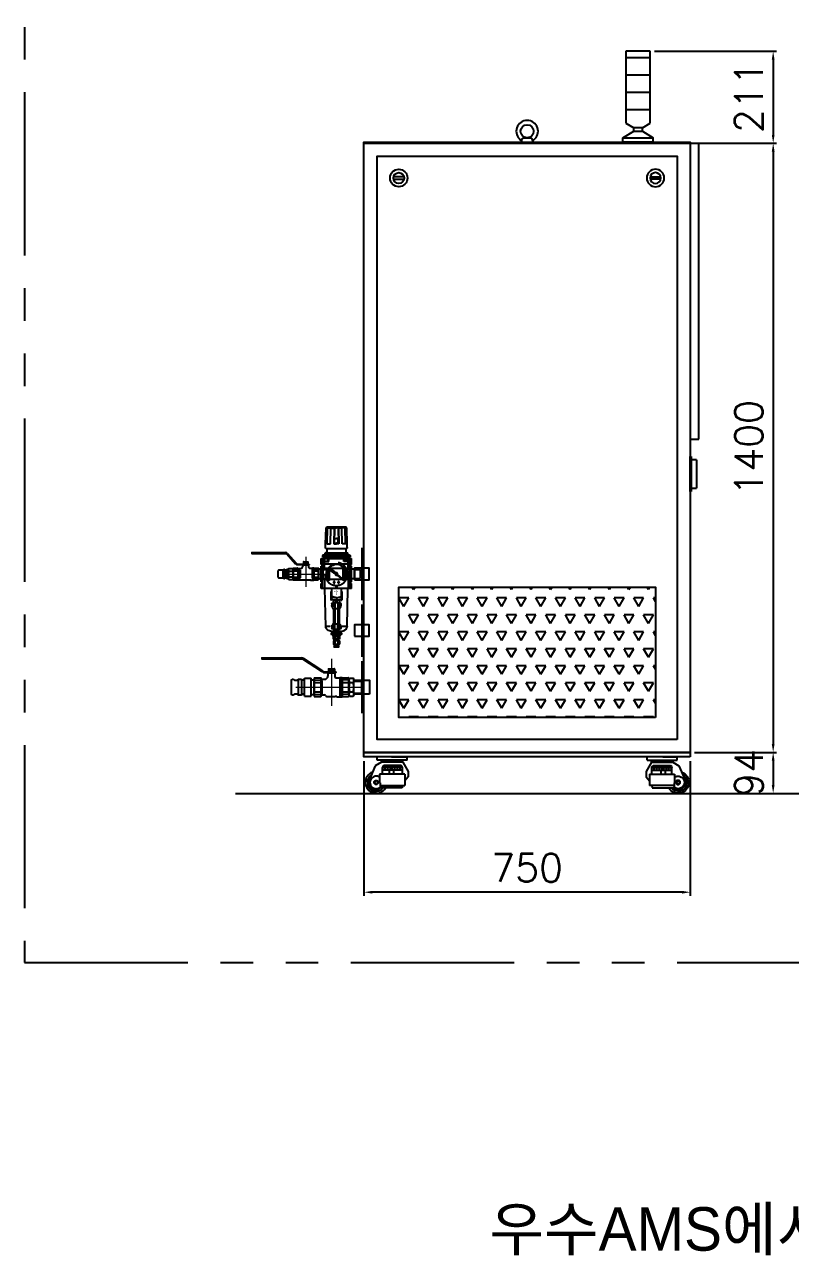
# Model space of a CAD drawing. Header units: millimetres. Extents: x 92843 to 114843, y 2721 to 9158.
# Drawn here: x 107843 to 109603, y 3486 to 6314 of the extents above; entities that cross this region are included whole.
import ezdxf
from ezdxf.enums import TextEntityAlignment as Align

# ---------------------------------------------------------------- set-up
doc = ezdxf.new("R2010")
doc.units = ezdxf.units.MM
doc.header["$LTSCALE"] = 10
doc.linetypes.add('ACAD_ISO03W100', pattern=[30, 12, -18])
doc.linetypes.add('PHANTOM', pattern=[2.5, 1.25, -0.25, 0.25, -0.25, 0.25, -0.25])
doc.layers.add('CENTER', color=1, linetype='Continuous', lineweight=13)
doc.layers.add('DIM', color=1, linetype='Continuous', lineweight=13)
doc.layers.add('HIDDEN', color=2, linetype='ACAD_ISO03W100')
doc.styles.get("Standard").update_dxf_attribs({"font": 'txt.shx'})
doc.styles.add('style1', font='')
doc.styles.get('style1').set_extended_font_data('Gulim')
doc.dimstyles.new('STANDARD$0', dxfattribs={"dimscale": 10, "dimtxt": 2.5, "dimasz": 2.5, "dimexe": 1, "dimexo": 1, "dimgap": 1, "dimtad": 1, "dimtoh": 1, "dimdec": 0, "dimzin": 0, "dimdsep": 46, "dimtxsty": 'Standard', "dimcen": 2.5, "dimclrd": 4, "dimclre": 4, "dimclrt": 4, "dimadec": 0, "dimazin": 0, "dimtfac": 1, "dimtdec": 4, "dimtofl": 0, "dimtmove": 2, "dimatfit": 3, "dimfxl": 1, "dimtolj": 1, "dimtzin": 0, "dimarcsym": 0})

# ---------------------------------------------------------------- blocks, each defined once
blk = doc.blocks.new('*D123')
at = {"layer": 'Defpoints', "color": 0, "linetype": 'Continuous', "ltscale": 2, "transparency": 16777216}
for p in [(108622.7, 4631.4), (109372.7, 4631.4), (108622.7, 4320.2)]:
    blk.add_point(p, dxfattribs=at)
at = {"layer": 'DIM', "color": 0, "linetype": 'Continuous', "lineweight": -2, "ltscale": 2, "transparency": 16777216}
for p, q in [((108622.7, 4621.4), (108622.7, 4312.2)), ((109372.7, 4621.4), (109372.7, 4312.2)), ((109353.5, 4320.2), (108641.9, 4320.2))]:
    blk.add_line(p, q, dxfattribs=at)
at = {"layer": 'DIM', "color": 0, "linetype": 'Continuous', "ltscale": 2, "transparency": 16777216}
for points in [[(108641.9, 4323.4), (108641.9, 4317), (108622.7, 4320.2)], [(109353.5, 4323.4), (109353.5, 4317), (109372.7, 4320.2)]]:
    blk.add_solid(points, dxfattribs=at)
at = {"layer": 'DIM', "color": 0, "linetype": 'Continuous', "ltscale": 2, "transparency": 16777216, "insert": (108997.7, 4376.2), "char_height": 64, "attachment_point": 5}
blk.add_mtext('\\A1;750', dxfattribs=at)
blk = doc.blocks.new('*D125')
at = {"layer": 'Defpoints', "color": 0, "linetype": 'Continuous', "ltscale": 2, "transparency": 16777216}
for p in [(109372.7, 4641.4), (109344.7, 4547.4), (109563.2, 4547.4)]:
    blk.add_point(p, dxfattribs=at)
at = {"layer": 'DIM', "color": 0, "linetype": 'Continuous', "lineweight": -2, "ltscale": 2, "transparency": 16777216}
for p, q in [((109382.7, 4641.4), (109571.2, 4641.4)), ((109563.2, 4622.2), (109563.2, 4566.6)), ((109354.7, 4547.4), (109571.2, 4547.4))]:
    blk.add_line(p, q, dxfattribs=at)
at = {"layer": 'DIM', "color": 0, "linetype": 'Continuous', "ltscale": 2, "transparency": 16777216}
for points in [[(109560, 4622.2), (109566.4, 4622.2), (109563.2, 4641.4)], [(109560, 4566.6), (109566.4, 4566.6), (109563.2, 4547.4)]]:
    blk.add_solid(points, dxfattribs=at)
at = {"layer": 'DIM', "color": 0, "linetype": 'Continuous', "ltscale": 2, "transparency": 16777216, "insert": (109507.2, 4594.4), "char_height": 64, "attachment_point": 5, "rotation": 90}
blk.add_mtext('\\A1;94', dxfattribs=at)
blk = doc.blocks.new('*D126')
at = {"layer": 'Defpoints', "color": 0, "linetype": 'Continuous', "ltscale": 2, "transparency": 16777216}
for p in [(109372.7, 6041.4), (109372.7, 4641.4), (109563.2, 4641.4)]:
    blk.add_point(p, dxfattribs=at)
at = {"layer": 'DIM', "color": 0, "linetype": 'Continuous', "lineweight": -2, "ltscale": 2, "transparency": 16777216}
for p, q in [((109382.7, 6041.4), (109571.2, 6041.4)), ((109563.2, 6022.2), (109563.2, 4660.6)), ((109382.7, 4641.4), (109571.2, 4641.4))]:
    blk.add_line(p, q, dxfattribs=at)
at = {"layer": 'DIM', "color": 0, "linetype": 'Continuous', "ltscale": 2, "transparency": 16777216}
for points in [[(109560, 6022.2), (109566.4, 6022.2), (109563.2, 6041.4)], [(109560, 4660.6), (109566.4, 4660.6), (109563.2, 4641.4)]]:
    blk.add_solid(points, dxfattribs=at)
at = {"layer": 'DIM', "color": 0, "linetype": 'Continuous', "ltscale": 2, "transparency": 16777216, "insert": (109507.2, 5341.4), "char_height": 64, "attachment_point": 5, "rotation": 90}
blk.add_mtext('\\A1;1400', dxfattribs=at)
blk = doc.blocks.new('*D127')
at = {"layer": 'Defpoints', "color": 0, "linetype": 'Continuous', "ltscale": 2, "transparency": 16777216}
for p in [(109280.7, 6252.8), (109372.7, 6041.4), (109563.2, 6041.4)]:
    blk.add_point(p, dxfattribs=at)
at = {"layer": 'DIM', "color": 0, "linetype": 'Continuous', "lineweight": -2, "ltscale": 2, "transparency": 16777216}
for p, q in [((109290.7, 6252.8), (109571.2, 6252.8)), ((109563.2, 6233.6), (109563.2, 6060.6)), ((109382.7, 6041.4), (109571.2, 6041.4))]:
    blk.add_line(p, q, dxfattribs=at)
at = {"layer": 'DIM', "color": 0, "linetype": 'Continuous', "ltscale": 2, "transparency": 16777216}
for points in [[(109560, 6233.6), (109566.4, 6233.6), (109563.2, 6252.8)], [(109560, 6060.6), (109566.4, 6060.6), (109563.2, 6041.4)]]:
    blk.add_solid(points, dxfattribs=at)
at = {"layer": 'DIM', "color": 0, "linetype": 'Continuous', "ltscale": 2, "transparency": 16777216, "insert": (109507.2, 6147.1), "char_height": 64, "attachment_point": 5, "rotation": 90}
blk.add_mtext('\\A1;211', dxfattribs=at)
blk = doc.blocks.new('A$C4F6623A5')
for points in [[(32.2, 22.5), (7.8, 22.5)], [(7.8, 17.5), (32.2, 17.5)]]:
    blk.add_lwpolyline(points)
for radius in [20, 12.5]:
    blk.add_circle((20, 20), radius)
blk = doc.blocks.new('A$C7AB366D6')
for p, q in [((21.9, 62.7), (8, 29.7)), ((35.9, 71.2), (21.9, 62.7)), ((58.9, 83.2), (25.9, 83.2)), ((25.9, 75.2), (25.9, 83.2)), ((95.4, 75.2), (25.9, 75.2)), ((84.9, 71.2), (35.9, 71.2)), ((38.4, 43.2), (38.4, 58.4)), ((40.6, 74.6), (80.2, 74.6)), ((81.2, 63.3), (41.4, 63.3)), ((58.9, 83.2), (95.4, 83.2)), ((84.2, 43.2), (84.2, 56.7)), ((95.4, 75.2), (95.4, 83.2)), ((89.7, 43.2), (31.9, 43.2)), ((31.9, 43.2), (31.9, 23.2)), ((89.7, 43.2), (89.7, 17.4)), ((9.7, 26.6), (7.3, 26.6)), ((7.3, 21.8), (9.7, 21.8)), ((12.4, 15.5), (10.7, 13.7)), ((14.2, 10.4), (15.9, 12.2)), ((22.3, 9.9), (22.5, 7.4)), ((27.3, 7.7), (27.1, 10.1)), ((31.9, 23.2), (33.2, 23.2)), ((33.2, 23.2), (33.2, 17.4)), ((33.2, 17.4), (89.7, 17.4)), ((33.2, 17.4), (33.9, 11.5)), ((83.9, 11.5), (33.9, 11.5)), ((84.6, 17.4), (83.9, 11.5))]:
    blk.add_line(p, q)
at = {"color": 6}
for p, q in [((84.1, 58.5), (38.4, 58.5)), ((38.9, 52.7), (38.9, 58.5)), ((44.9, 52.7), (44.9, 58.5)), ((50.9, 52.7), (50.9, 58.5)), ((56.9, 52.7), (56.9, 58.5)), ((60.9, 52.7), (60.9, 58.5)), ((66.9, 52.7), (66.9, 58.5)), ((72.9, 52.7), (72.9, 58.5)), ((78.9, 52.7), (78.9, 58.5)), ((84.2, 52.7), (38.4, 52.7))]:
    blk.add_line(p, q, dxfattribs=at)
at = {"linetype": 'PHANTOM'}
for p, q in [((77.9, 62), (44.9, 62)), ((44.9, 58.5), (44.9, 62)), ((46.9, 62), (46.9, 63.3)), ((75.7, 62), (75.7, 63.3)), ((77.9, 58.5), (77.9, 62)), ((53.9, 52.7), (53.9, 43.2)), ((63.9, 52.7), (63.9, 43.2))]:
    blk.add_line(p, q, dxfattribs=at)
at = {"extrusion": (0, 0, -1), "flags": 128}
blk.add_lwpolyline([(-84.9, 71.2), (-97.2, 49.4), (-97.1, 36.8), (-89.7, 28)], dxfattribs=at)
for radius in [4.8, 3.6]:
    blk.add_circle((23.9, 24.2), radius)
for centre, radius, start, end in [((39.5, 71.2), 3.58, 71.3741, 181.0135), ((43.5, 58.7), 5.1, 114.2618, 182.5266), ((81.3, 71.2), 3.58, 358.9865, 108.6259), ((76.2, 57.1), 8.01, 357.194, 51.3564), ((23.9, 24.2), 25, 109.314, 328.6961), ((23.9, 24.2), 20.4, 122.4723, 321.398), ((23.9, 24.2), 16.8, 160.7486, 311.0057), ((23.9, 24.2), 14.4, 56.3648, 312.6912)]:
    blk.add_arc(centre, radius, start, end)
at = {"color": 0, "linetype": 'ByBlock'}
blk.add_point((23.9, 9.8), dxfattribs=at)
blk = doc.blocks.new('A$C65555AC7')
at = {"linetype": 'Continuous', "ltscale": 2}
for p, q in [((-28, 209), (28, 209)), ((-28, 43.8), (-28, 209)), ((28, 209), (28, 43.8)), ((-28, 194), (28, 194)), ((-28, 154), (28, 154)), ((-28, 114), (28, 114)), ((-28, 74), (28, 74)), ((-10, 33), (-28, 43.8)), ((-10, 25), (-10, 33)), ((-10, 33), (10, 33)), ((28, 43.8), (10, 33)), ((10, 25), (10, 33)), ((-10, 25), (-35, 10)), ((-35, 0), (-35, 10)), ((35, 10), (-35, 10)), ((-35, 0), (35, 0)), ((10, 25), (-10, 25)), ((35, 10), (10, 25)), ((35, 0), (35, 10))]:
    blk.add_line(p, q, dxfattribs=at)
blk = doc.blocks.new('아이볼트M12-원')
blk.add_line((22.5, 9), (2.5, 9))
blk.add_lwpolyline([(0, 0), (25, 0)])
blk.add_circle((12.5, 25), 15)
for centre, radius, start, end in [((12.5, 25), 25, 306.6382, 233.3618), ((-6, 0.1), 6.01, 358.8398, 53.35), ((31, 0.1), 6.01, 126.65, 181.1602)]:
    blk.add_arc(centre, radius, start, end)
blk.add_spline([(0, 0), (2.5, 9), (12.5, 10), (22.5, 9), (25, 0)], degree=3)
blk = doc.blocks.new('A$C7E5C56FC')
at = {"color": 7, "linetype": 'Continuous'}
for p, q in [((0, 19.9), (0.6, 21.1)), ((0, 1.8), (0, 19.9)), ((0, 1.8), (0.6, 0.6)), ((13.8, 21.5), (0.6, 21.1)), ((13.8, 0.2), (0.6, 0.6)), ((13.8, 21.7), (20.2, 21.7)), ((13.8, 0), (13.8, 21.7)), ((13.8, 0), (20.2, 0)), ((20.2, 0), (20.2, 21.7)), ((20.2, 21.5), (33.4, 21.1)), ((20.2, 0.2), (33.4, 0.6)), ((34, 19.9), (33.4, 21.1)), ((34, 1.8), (33.4, 0.6)), ((34, 1.8), (34, 19.9))]:
    blk.add_line(p, q, dxfattribs=at)
blk = doc.blocks.new('BA-15S')
for p, q in [((-124, 49.1), (-124, 47.4)), ((-124, 49), (-46.6, 49)), ((-124, 47.5), (-45.8, 47.5)), ((-123.8, 49.3), (-46.6, 49.3)), ((-123.8, 47.2), (-45.8, 47.2)), ((-44, 46.5), (-24.8, 24.7)), ((-43.7, 46.7), (-23.2, 23.3)), ((-42.1, 47.2), (-21.6, 23.8)), ((-41.9, 47.4), (-21.9, 24.7)), ((-29, 13.1), (-28.4, 13.5)), ((-29, 13.1), (-29, -13.1)), ((-29, 7.5), (-18.5, 7.5)), ((-28.4, 13.5), (-18.7, 13.5)), ((-19.5, 23), (8, 23)), ((-18.7, 21.5), (8, 21.5)), ((-18.5, 13.3), (-18.5, -13.3)), ((-18.5, 13.3), (-18.5, 13.2)), ((-18.3, 13), (-16.8, 13)), ((-6, 21.5), (-6, 19)), ((-6, 21.2), (6, 21.2)), ((-5, 27.7), (-5, 23)), ((-5, 23.3), (5, 23.3)), ((-4.7, 28), (4.7, 28)), ((-1.5, 28), (-1.5, 23.3)), ((1.5, 28), (1.5, 23.3)), ((5, 27.7), (5, 23)), ((6, 21.5), (6, 17.9)), ((8, 23), (8, 21.5)), ((11.8, 13.5), (14.5, 13.5)), ((15.5, 14.5), (15.5, -14.5)), ((15.5, 14.5), (18.5, 14.5)), ((17, 14.5), (17, -14.5)), ((18.5, 14.5), (18.5, -14.5)), ((18.5, 13.5), (28.4, 13.5)), ((18.5, 7.5), (29, 7.5)), ((29, 13.1), (28.4, 13.5)), ((29, 13.1), (29, -13.1)), ((-29, -7.5), (-18.5, -7.5)), ((-29, -13.1), (-28.4, -13.5)), ((-28.4, -13.5), (-18.7, -13.5)), ((-18.3, -13), (-12, -13)), ((-11.4, -13.1), (-11.1, -13.4)), ((-10.6, -13.5), (10.6, -13.5)), ((11.2, -13.7), (11.4, -13.8)), ((11.9, -14), (15, -14)), ((15.5, -14.5), (18.5, -14.5)), ((18.5, -7.5), (29, -7.5)), ((18.5, -13.5), (28.4, -13.5)), ((29, -13.1), (28.4, -13.5))]:
    blk.add_line(p, q)
for centre, radius, start, end in [((-123.8, 49.1), 0.2, 90, 180), ((-123.8, 47.4), 0.2, 180, 270), ((-46.6, 42.5), 6.8, 46.3554, 90), ((-46.6, 42.5), 6.5, 46.3554, 90), ((-45.8, 44.5), 3, 46.3554, 90), ((-45.8, 44.5), 2.7, 46.3554, 90), ((-24.6, 25), 0.361, 242.7801, 305.5801), ((-18.7, 28), 6.5, 226.3554, 270), ((-22.5, 24.8), 0.573, 317.5746, 350.5384), ((-19.5, 26), 3, 226.3554, 270), ((-18.7, 13.3), 0.2, 0, 90), ((-18.3, 13.2), 0.2, 180, 270), ((-13.9, 20.5), 8.06, 248.7108, 349.0655), ((-15.8, 18.5), 9.78, 2.6136, 2.7057), ((-4.7, 27.7), 0.3, 90, 180), ((4.7, 27.7), 0.3, 360, 90), ((10.6, 17.9), 4.58, 180.5334, 285.628), ((14.5, 14.5), 1, 270, 0), ((-18.7, -13.3), 0.2, 270, 0), ((-18.3, -13.2), 0.2, 90, 180), ((-12, -14), 1, 59.2005, 90), ((-10.6, -12.5), 1, 239.2005, 270), ((10.6, -14.5), 1, 55.4536, 90), ((11.9, -13), 1, 235.4536, 270), ((15, -14.5), 0.5, 0, 90)]:
    blk.add_arc(centre, radius, start, end)
at = {"layer": 'CENTER'}
for p, q in [((0, 39.8), (0, -29.8)), ((-40.4, 0), (47, 0))]:
    blk.add_line(p, q, dxfattribs=at)
blk = doc.blocks.new('A$C745E0AED')
for p, q in [((0, 4.8, 0.1), (0, 20.6, 0.1)), ((10.3, 21.6, 0.1), (1, 21.6, 0.1)), ((1, 3.8, 0.1), (10.3, 3.8, 0.1)), ((12.8, 22.7, 0.1), (10.3, 21.6, 0.1)), ((10.3, 21.6, 0.1), (10.3, 3.8, 0.1)), ((10.3, 3.8, 0.1), (12.8, 2.7, 0.1)), ((12.8, 2.7, 0.1), (12.8, 22.7, 0.1)), ((14, 22.7, 0.1), (12.8, 22.7, 0.1)), ((12.8, 2.7, 0.1), (14, 2.7, 0.1)), ((14, 22.7, 0.1), (14, 2.7, 0.1)), ((15.5, 21.2, 0.1), (14, 22.7, 0.1)), ((14, 2.7, 0.1), (15.5, 4.2, 0.1)), ((15.5, 4.2, 0.1), (15.5, 21.2, 0.1)), ((17.9, 21.2, 0.1), (15.5, 21.2, 0.1)), ((15.5, 4.2, 0.1), (17.9, 4.2, 0.1)), ((19.4, 22.7, 0.1), (17.9, 21.2, 0.1)), ((17.9, 4.2, 0.1), (17.9, 21.2, 0.1)), ((17.9, 4.2, 0.1), (19.4, 2.7, 0.1)), ((19.4, 2.7, 0.1), (19.4, 22.7, 0.1)), ((23, 22.7, 0.1), (19.4, 22.7, 0.1)), ((19.4, 2.7, 0.1), (23, 2.7, 0.1)), ((24, 25.4, 0.1), (23, 23.7, 0.1)), ((23, 23.7, 0.1), (23, 22.2, 0.1)), ((23, 22.2, 0.1), (23, 12.7, 0.1)), ((23, 12.7, 0.1), (23, 3.2, 0.1)), ((23, 3.2, 0.1), (23, 1.7, 0.1)), ((23, 1.7, 0.1), (24, 0, 0.1)), ((24, 25.4, 0.1), (33, 25.4, 0.1)), ((24, 19.1, 0.1), (33, 19.1, 0.1)), ((24, 6.4, 0.1), (33, 6.4, 0.1)), ((24, 0, 0.1), (33, 0, 0.1)), ((34, 23.7, 0.1), (33, 25.4, 0.1)), ((33, 0, 0.1), (34, 1.7, 0.1)), ((34, 22.2, 0.1), (34, 23.7, 0.1)), ((48.3, 22.9, 0.1), (34, 23, 0.1)), ((34, 12.7, 0.1), (34, 22.2, 0.1)), ((34, 3.2, 0.1), (34, 12.7, 0.1)), ((34, 1.7, 0.1), (34, 3.2, 0.1)), ((34, 2.4, 0.1), (48.3, 2.5, 0.1)), ((48.3, 2.5, 0.1), (48.3, 22.9, 0.1)), ((50, 21.2, 0.1), (48.3, 22.9, 0.1)), ((48.3, 2.5, 0.1), (50, 4.2, 0.1)), ((50, 21.2, 0.1), (50, 4.2, 0.1))]:
    blk.add_line(p, q)
at = {"elevation": 0.1}
for points in [[(24, 25.4), (23.2, 23.8), (23, 22.2)], [(23, 22.2), (23.2, 20.7), (24, 19.1)], [(24, 19.1), (23.2, 15.8), (23, 12.7)], [(23, 12.7), (23.2, 9.6), (24, 6.4)], [(24, 6.4), (23.2, 4.7), (23, 3.2)], [(23, 3.2), (23.2, 1.6), (24, 0)], [(34, 22.2), (33.8, 23.8), (33, 25.4)], [(33, 19.1), (33.8, 20.7), (34, 22.2)], [(34, 12.7), (33.8, 15.8), (33, 19.1)], [(33, 6.4), (33.8, 9.6), (34, 12.7)], [(34, 3.2), (33.8, 4.7), (33, 6.4)], [(33, 0), (33.8, 1.6), (34, 3.2)]]:
    blk.add_lwpolyline(points, dxfattribs=at)
for centre, start, end in [((1, 20.6, 0.1), 90, 180), ((1, 4.8, 0.1), 180, 270)]:
    blk.add_arc(centre, 1, start, end)
blk = doc.blocks.new('A$C6E4874E4')
for p, q in [((10.1, 236.5), (11.1, 274.2)), ((11.1, 274.2), (13.4, 276.5)), ((11.1, 273.5), (13.6, 273.5)), ((13.1, 237.5), (13.6, 273.5)), ((56.6, 276.5), (13.4, 276.5)), ((15, 274.5), (13.6, 273.5)), ((13.9, 237.5), (15, 274.5)), ((15, 274.5), (22.5, 274.5)), ((21.8, 237.5), (22.5, 273.5)), ((22.5, 273.5), (23.5, 274.5)), ((22.5, 274.5), (23.5, 274.5)), ((22.5, 273.5), (30.1, 273.5)), ((30.1, 273.5), (29.3, 237.5)), ((30.8, 274.5), (30.1, 237.5)), ((30.1, 273.5), (30.8, 274.5)), ((30.8, 274.5), (35.1, 274.5)), ((39.3, 274.5), (35, 274.5)), ((39.3, 274.5), (40, 237.5)), ((40, 273.5), (39.3, 274.5)), ((40, 273.5), (40.8, 237.5)), ((47.6, 273.5), (40, 273.5)), ((47.6, 273.5), (46.6, 274.5)), ((47.6, 274.5), (46.6, 274.5)), ((55.1, 274.5), (47.6, 274.5)), ((48.3, 237.5), (47.6, 273.5)), ((56.2, 237.5), (55.1, 274.5)), ((55.1, 274.5), (56.5, 273.5)), ((57, 237.5), (56.5, 273.5)), ((58.9, 273.5), (56.5, 273.5)), ((58.8, 274.2), (56.6, 276.5)), ((59.9, 236.5), (58.8, 274.2)), ((9.9, 228.6), (10.1, 236.5)), ((58.1, 226.5), (11.9, 226.5)), ((13, 226.5), (13, 216.8)), ((13.1, 237.5), (21.8, 237.5)), ((29.3, 237.5), (35, 237.5)), ((30.5, 249.6), (35, 249.6)), ((30.5, 237.5), (30.5, 249.6)), ((30.7, 238.8), (30.7, 249.6)), ((30.7, 238.8), (35, 238.8)), ((39.6, 249.6), (35, 249.6)), ((39.4, 238.8), (35, 238.8)), ((40.8, 237.5), (35, 237.5)), ((39.4, 238.8), (39.4, 249.6)), ((39.6, 237.5), (39.6, 249.6)), ((57, 237.5), (48.3, 237.5)), ((57, 226.5), (57, 216.8)), ((60.1, 228.6), (59.9, 236.5)), ((70, 203.8), (0, 203.8)), ((0, 191.5), (0, 203.8)), ((5, 212), (3.1, 210.9)), ((3.1, 210.9), (3.1, 207.5)), ((3.1, 207.5), (66.9, 207.5)), ((3.5, 134.5), (3.5, 203.8)), ((4.8, 203.8), (4.8, 196.5)), ((65, 212), (5, 212)), ((5, 207.5), (5, 206.1)), ((65, 206.1), (5, 206.1)), ((7.4, 202.8), (7.2, 202.5)), ((7.2, 202.5), (7.2, 198.1)), ((15.6, 202.8), (7.4, 202.8)), ((9.8, 216.8), (9, 216.3)), ((9, 212), (9, 216.3)), ((9, 203.8), (9, 206.1)), ((60.2, 216.8), (9.8, 216.8)), ((9.8, 212), (9.8, 216.8)), ((9.8, 203.8), (9.8, 206.1)), ((13.5, 210.9), (11.4, 210.9)), ((11.4, 207.5), (11.4, 210.9)), ((13.5, 207.5), (13.5, 210.9)), ((15.7, 202.5), (15.6, 202.8)), ((15.7, 198.1), (15.7, 202.5)), ((17.5, 196.5), (17.5, 203.8)), ((17.5, 197.3), (17.5, 203.8)), ((33.5, 210.9), (33.5, 207.5)), ((33.5, 210.9), (36.5, 210.9)), ((36.5, 210.9), (36.5, 207.5)), ((52.5, 197.3), (52.5, 203.8)), ((52.5, 196.5), (52.5, 203.8)), ((54.2, 202.5), (54.4, 202.8)), ((54.2, 198.1), (54.2, 202.5)), ((54.4, 202.8), (62.6, 202.8)), ((56.5, 210.9), (58.6, 210.9)), ((56.5, 207.5), (56.5, 210.9)), ((58.6, 207.5), (58.6, 210.9)), ((60.2, 212), (60.2, 216.8)), ((60.2, 216.8), (61, 216.3)), ((60.2, 203.8), (60.2, 206.1)), ((61, 212), (61, 216.3)), ((61, 203.8), (61, 206.1)), ((62.6, 202.8), (62.7, 202.5)), ((62.7, 202.5), (62.7, 198.1)), ((65, 212), (66.9, 210.9)), ((65, 207.5), (65, 206.1)), ((65.2, 203.8), (65.2, 196.5)), ((66.5, 134.5), (66.5, 203.8)), ((66.9, 210.9), (66.9, 207.5)), ((70, 189.6), (70, 203.8)), ((70, 191.5), (0, 191.5)), ((0, 189.6), (0, 191.5)), ((2.5, 189.6), (0, 189.6)), ((0, 150.2), (0, 185.8)), ((0, 185.8), (2.5, 185.8)), ((2.5, 189.6), (2.5, 185.8)), ((3.5, 196.5), (17.5, 196.5)), ((3.5, 180.5), (66.5, 180.5)), ((5, 155.5), (5, 180.5)), ((7.2, 197.5), (7.2, 196.5)), ((7.5, 197.8), (15.4, 197.8)), ((8, 180.5), (8, 196.5)), ((15, 155.5), (15, 180.5)), ((15.7, 196.5), (15.7, 197.5)), ((19, 155.5), (19, 180.5)), ((51, 155.5), (51, 180.5)), ((66.5, 196.5), (52.5, 196.5)), ((53.5, 178.5), (53.5, 157.5)), ((54.2, 196.5), (54.2, 197.5)), ((62.4, 197.8), (54.5, 197.8)), ((55, 180), (55, 180.5)), ((62, 180.5), (62, 196.5)), ((62.7, 197.5), (62.7, 196.5)), ((65, 155.5), (65, 180.5)), ((67.5, 189.6), (67.5, 185.8)), ((67.5, 189.6), (70, 189.6)), ((70, 185.8), (67.5, 185.8)), ((70, 185.8), (70, 180)), ((70, 150.2), (70, 185.8)), ((0, 155.5), (70, 155.5)), ((0, 150.2), (2.5, 150.2)), ((0, 134.5), (0, 146.4)), ((2.5, 146.4), (0, 146.4)), ((2.5, 146.4), (2.5, 150.2)), ((8, 155.5), (8, 134.5)), ((55, 155.5), (55, 156)), ((62, 155.5), (62, 134.5)), ((70, 150.2), (67.5, 150.2)), ((67.5, 146.4), (67.5, 150.2)), ((67.5, 146.4), (70, 146.4)), ((70, 134.5), (70, 146.4)), ((0, 134.5), (70, 134.5)), ((10.5, 47.3), (8.3, 134.5)), ((22.3, 127.9), (22.3, 107.9)), ((22.3, 127.9), (24, 127.9)), ((24, 127.9), (24, 107.9)), ((24.1, 134), (24.1, 109.8)), ((35, 113.6), (24.1, 116.2)), ((35, 112.9), (24.1, 115.4)), ((33.8, 139.1), (33.8, 134.5)), ((35, 113.6), (45.9, 116.2)), ((35, 112.9), (45.9, 115.4)), ((36.2, 139.1), (36.2, 134.5)), ((45.9, 134), (45.9, 109.8)), ((46, 127.9), (46, 107.9)), ((47.7, 127.9), (46, 127.9)), ((47.7, 127.9), (47.7, 107.9)), ((59.5, 47.3), (61.7, 134.5)), ((24, 107.9), (22.3, 107.9)), ((35, 107.8), (24.1, 110.4)), ((34.7, 107), (24.4, 109.3)), ((24.6, 98.9), (24.6, 95.5)), ((28.6, 87.4), (25.1, 93.5)), ((26.2, 97.5), (26.9, 98.2)), ((26.2, 97.5), (26.9, 96.8)), ((26.9, 96.1), (26.2, 95.4)), ((26.9, 94.7), (26.2, 95.4)), ((26.9, 98.2), (27.6, 97.5)), ((27.6, 95.4), (26.9, 94.7)), ((27.5, 108.6), (27.5, 101.9)), ((27.5, 101.9), (42.5, 101.9)), ((41.7, 88.9), (28.3, 88.9)), ((29.1, 98.2), (28.4, 97.5)), ((28.4, 95.4), (29.1, 94.7)), ((28.6, 87.4), (28.6, 55.4)), ((30.3, 87.4), (28.6, 87.4)), ((29.1, 98.2), (29.8, 97.5)), ((29.8, 97.5), (29.1, 96.8)), ((29.1, 96.1), (29.8, 95.4)), ((29.8, 95.4), (29.1, 94.7)), ((30.3, 88.9), (30.3, 53.9)), ((31.5, 101.9), (31.5, 88.9)), ((31.8, 88.9), (31.8, 53.9)), ((33.6, 105.6), (33.6, 107.2)), ((35, 107.8), (45.9, 110.4)), ((35.3, 107), (45.6, 109.3)), ((36.4, 105.6), (36.4, 107.2)), ((38.2, 88.9), (38.2, 53.9)), ((38.5, 101.9), (38.5, 88.9)), ((39.7, 88.9), (39.7, 53.9)), ((41.4, 87.4), (39.7, 87.4)), ((40.9, 98.2), (40.2, 97.5)), ((40.2, 97.5), (40.9, 96.8)), ((40.9, 96.1), (40.2, 95.4)), ((40.2, 95.4), (40.9, 94.7)), ((40.9, 98.2), (41.6, 97.5)), ((41.6, 95.4), (40.9, 94.7)), ((41.4, 87.4), (44.8, 93.3)), ((41.4, 87.4), (41.4, 55.4)), ((43.1, 98.2), (42.4, 97.5)), ((42.4, 95.4), (43.1, 94.7)), ((42.5, 108.6), (42.5, 101.9)), ((43.8, 97.5), (43.1, 98.2)), ((43.8, 97.5), (43.1, 96.8)), ((43.1, 96.1), (43.8, 95.4)), ((43.1, 94.7), (43.8, 95.4)), ((45.4, 98.9), (45.4, 95.3)), ((46, 107.9), (47.7, 107.9)), ((10.5, 47.3), (22, 47.3)), ((24.1, 35.6), (17.1, 38.2)), ((23, 32.2), (23, 28.8)), ((24.1, 35.6), (45.9, 35.6)), ((24.6, 47.4), (24.6, 43.9)), ((25, 35.6), (25, 33)), ((25, 33), (45, 33)), ((25, 33), (45, 33)), ((28.6, 55.4), (25.1, 49.4)), ((26.9, 48.2), (26.2, 47.5)), ((26.9, 46.8), (26.2, 47.5)), ((26.2, 45.4), (26.9, 46.1)), ((26.2, 45.4), (26.9, 44.7)), ((27.6, 47.5), (26.9, 48.2)), ((26.9, 44.7), (27.6, 45.4)), ((42.4, 40.9), (27.6, 40.9)), ((41.7, 53.9), (28.3, 53.9)), ((28.4, 47.5), (29.1, 48.2)), ((29.1, 44.7), (28.4, 45.4)), ((30.3, 55.4), (28.6, 55.4)), ((29, 32.2), (29, 28.8)), ((29.8, 47.5), (29.1, 48.2)), ((29.1, 46.8), (29.8, 47.5)), ((29.8, 45.4), (29.1, 46.1)), ((29.1, 44.7), (29.8, 45.4)), ((31.5, 40.9), (31.5, 53.9)), ((38.5, 40.9), (38.5, 53.9)), ((41.4, 55.4), (39.7, 55.4)), ((40.2, 47.5), (40.9, 48.2)), ((40.9, 46.8), (40.2, 47.5)), ((40.2, 45.4), (40.9, 46.1)), ((40.9, 44.7), (40.2, 45.4)), ((41.6, 47.5), (40.9, 48.2)), ((40.9, 44.7), (41.6, 45.4)), ((41, 32.2), (41, 28.8)), ((41.4, 55.4), (44.9, 49.4)), ((42.4, 47.5), (43.1, 48.2)), ((43.1, 44.7), (42.4, 45.4)), ((43.1, 48.2), (43.8, 47.5)), ((43.1, 46.8), (43.8, 47.5)), ((43.8, 45.4), (43.1, 46.1)), ((43.8, 45.4), (43.1, 44.7)), ((45, 35.6), (45, 33)), ((45.4, 47.4), (45.4, 43.9)), ((45.9, 35.6), (52.9, 38.2)), ((47, 32.2), (47, 28.8)), ((49.3, 47.3), (59.5, 47.3)), ((26, 28), (44, 28)), ((27, 28), (27, 26.1)), ((28, 25.5), (27, 26.1)), ((27.5, 28), (27.5, 25.8)), ((28, 25.5), (42, 25.5)), ((28, 25.5), (28, 18.4)), ((28.1, 14.6), (28.1, 6.7)), ((28.9, 6.3), (41.1, 6.3)), ((29, 6), (29, 4.2)), ((29, 4.2), (41, 4.2)), ((29.1, 1.7), (40.9, 1.7)), ((29.1, 1.7), (29.1, 0)), ((29.6, 18), (40.4, 18)), ((29.8, 15), (40.2, 15)), ((30.5, 18), (30.5, 15)), ((30.5, 4.2), (30.5, 3)), ((30.5, 3), (39.5, 3)), ((31.2, 25.5), (31.2, 18.4)), ((31.2, 18.4), (32.2, 18.4)), ((31.5, 14.6), (31.5, 6.7)), ((31.5, 3), (31.5, 1.7)), ((32.2, 25.5), (32.2, 18.4)), ((37.8, 25.5), (37.8, 18.4)), ((37.8, 18.4), (38.8, 18.4)), ((38.5, 14.6), (38.5, 6.7)), ((38.5, 3), (38.5, 1.7)), ((38.8, 25.5), (38.8, 18.4)), ((39.5, 18), (39.5, 15)), ((39.5, 4.2), (39.5, 3)), ((40.9, 1.7), (40.9, 0)), ((41, 6), (41, 4.2)), ((41.9, 14.6), (41.9, 6.7)), ((42, 25.5), (43, 26.1)), ((42, 25.5), (42, 18.4)), ((42.5, 28), (42.5, 25.8)), ((43, 28), (43, 26.1)), ((29.1, 0), (40.9, 0))]:
    blk.add_line(p, q)
for centre, radius in [((28, 96.4), 2.5), ((35, 109.2), 1), ((42, 96.4), 2.5), ((28, 46.4), 2.5), ((42, 46.4), 2.5)]:
    blk.add_circle(centre, radius)
for centre, radius, start, end in [((11.9, 228.5), 2, 178.3806, 270), ((58.1, 228.5), 2, 270, 1.6194), ((7.3, 203.5), 8.46, 60.5021, 119.4979), ((7.5, 198.1), 0.3, 180, 270), ((23.5, 165.7), 46.3, 77.5037, 102.4963), ((15.4, 198.1), 0.3, 270, 0), ((46.5, 165.7), 46.3, 77.5037, 102.4963), ((54.5, 198.1), 0.3, 180, 270), ((62.7, 203.5), 8.46, 60.5021, 119.4979), ((62.4, 198.1), 0.3, 270, 0), ((7.5, 197.5), 0.3, 90, 180), ((15.4, 197.5), 0.3, 0, 90), ((55, 178.5), 1.5, 90, 180), ((54.5, 197.5), 0.3, 90, 180), ((62.4, 197.5), 0.3, 0, 90), ((55, 157.5), 1.5, 180, 270), ((24.6, 109.8), 0.5, 180, 257), ((27.6, 98.9), 3, 90, 180), ((28.6, 95.5), 4, 180, 210), ((26.6, 96.4), 0.5, 315, 45), ((28.3, 89.9), 1, 210, 270), ((28, 97.8), 0.5, 225, 315), ((28, 95), 0.5, 45, 135), ((29.4, 96.4), 0.5, 135, 225), ((35, 105.6), 1.4, 180, 0), ((35, 108.4), 1.5, 257, 283), ((40.6, 96.4), 0.5, 315, 45), ((42, 97.8), 0.5, 225, 315), ((42, 95), 0.5, 45, 135), ((41.7, 89.9), 1, 270, 330), ((42.4, 98.9), 3, 0, 90), ((43.4, 96.4), 0.5, 135, 225), ((41.4, 95.3), 4, 330, 0), ((45.4, 109.8), 0.5, 283, 0), ((20.5, 47.6), 10, 181.4542, 250), ((20, 47.2), 9.5, 213.7896, 252.0912), ((26, 27), 6.02, 60.1372, 119.8628), ((26, 34), 6.03, 240.1372, 299.8628), ((28.6, 47.4), 4, 150, 180), ((27.6, 43.9), 3, 180, 270), ((26.6, 46.4), 0.5, 315, 45), ((28.3, 52.9), 1, 90, 150), ((28, 47.8), 0.5, 225, 315), ((28, 45), 0.5, 45, 135), ((29.4, 46.4), 0.5, 135, 225), ((35, 10.1), 22.9, 74.8107, 105.1893), ((35, 50.9), 22.9, 254.8107, 285.1893), ((40.6, 46.4), 0.5, 315, 45), ((44, 27), 6.02, 60.1372, 119.8628), ((44, 34), 6.03, 240.1372, 299.8628), ((42, 47.8), 0.5, 225, 315), ((42, 45), 0.5, 45, 135), ((41.7, 52.9), 1, 30, 90), ((42.4, 43.9), 3, 270, 0), ((43.4, 46.4), 0.5, 135, 225), ((41.4, 47.4), 4, 0, 30), ((49.5, 47.6), 10, 290, 358.5458), ((29.6, 21.4), 3.4, 241.9275, 298.0725), ((29.8, 11.2), 3.81, 63.519, 116.481), ((29.8, 10.1), 3.81, 243.519, 296.481), ((23.1, -5.9), 13.5, 65.0371, 68.1219), ((28.6, 6), 0.4, 0, 65.0371), ((29.8, 10.1), 3.81, 270, 296.481), ((35, -0.5), 15.5, 76.9604, 103.0396), ((35, 21.8), 15.5, 256.9604, 283.0396), ((35, 28), 10, 253.7398, 286.2602), ((40.2, 11.2), 3.81, 63.519, 116.481), ((40.2, 10.1), 3.81, 243.519, 296.481), ((40.4, 21.4), 3.4, 241.9275, 298.0725), ((41.4, 6), 0.4, 114.9629, 180), ((46.9, -5.9), 13.5, 111.8781, 114.9629)]:
    blk.add_arc(centre, radius, start, end)
for points in [[(31.9, 129.1), (31.9, 127.3), (30.1, 128.2)], [(32.8, 128.7), (31.9, 128.7), (32.8, 127.8), (31.9, 127.8)], [(34.2, 121.8), (36, 121.8), (35.1, 120)], [(34.7, 130.9), (35.6, 130.9), (34.7, 121.8), (35.6, 121.8)], [(37.4, 128.7), (38.3, 128.7), (37.4, 127.8), (38.3, 127.8)], [(38.3, 129.1), (38.3, 127.3), (40.1, 128.2)]]:
    blk.add_solid(points)
at = {"layer": 'HIDDEN'}
for p, q in [((12.7, 173.5), (15.4, 172.8)), ((14.7, 178.7), (17.1, 177.4)), ((17.8, 183.2), (19.9, 181.4)), ((22, 186.9), (23.5, 184.7)), ((22.7, 185.8), (24.3, 183.5)), ((26.9, 189.4), (27.8, 186.9)), ((32.2, 190.8), (32.6, 188.1)), ((36.4, 170.5), (46.3, 180.1)), ((37.8, 190.8), (37.4, 188.1)), ((37.7, 168.7), (49, 177.2)), ((42.7, 188.2), (41.7, 185.7)), ((43.1, 189.4), (42.2, 186.9)), ((49, 177.2), (46.3, 180.1)), ((48, 186.9), (46.5, 184.7)), ((52.2, 183.2), (50.1, 181.4)), ((55.3, 178.7), (52.9, 177.4)), ((56, 173.2), (53.3, 172.5)), ((57.3, 173.5), (54.6, 172.8)), ((12.1, 168), (14.8, 168)), ((12.7, 162.5), (15.4, 163.2)), ((13.4, 168), (16.1, 168)), ((14.7, 157.3), (17.1, 158.6)), ((15.5, 152.5), (32.6, 166.8)), ((33.6, 165.6), (15.5, 152.5)), ((51.2, 153.7), (49.1, 155.5)), ((52.2, 152.8), (50.1, 154.6)), ((55.3, 157.3), (52.9, 158.6)), ((57.3, 162.5), (54.6, 163.2)), ((57.9, 168), (55.2, 168))]:
    blk.add_line(p, q, dxfattribs=at)
blk.add_lwpolyline([(17.8, 152.8), (19.9, 154.6)], dxfattribs=at)
for centre, radius in [((35, 168), 26.3), ((35, 168), 2.83), ((29.8, 148.9), 1.7), ((40.2, 148.9), 1.7)]:
    blk.add_circle(centre, radius, dxfattribs=at)
blk.add_arc((35, 168), 22.9, 318.4615, 221.5385, dxfattribs=at)
blk = doc.blocks.new('A$C45364813')
at = {"color": 7, "linetype": 'Continuous'}
for p, q in [((0, 35.6), (0.8, 37.1)), ((0, 6), (0, 35.6)), ((20.1, 37.7), (0.8, 37.1)), ((0.8, 37.1), (0.8, 4.5)), ((20.1, 38.8), (21.7, 41.6)), ((20.1, 2.8), (20.1, 38.8)), ((21.7, 41.6), (30.3, 41.6)), ((21.7, 31.2), (30.3, 31.2)), ((31.9, 38.8), (30.3, 41.6)), ((31.9, 2.8), (31.9, 38.8)), ((31.9, 34.3), (49.3, 33.7)), ((49.9, 32.5), (49.3, 33.7)), ((49.3, 33.7), (49.3, 7.8)), ((49.9, 9), (49.9, 32.5)), ((0, 6), (0.8, 4.5)), ((20.1, 3.9), (0.8, 4.5)), ((20.1, 2.8), (21.7, 0)), ((21.7, 10.4), (30.3, 10.4)), ((21.7, 0), (30.3, 0)), ((31.9, 2.8), (30.3, 0)), ((31.9, 7.3), (49.3, 7.8)), ((49.9, 9), (49.3, 7.8))]:
    blk.add_line(p, q, dxfattribs=at)
for centre, radius, start, end in [((29.3, 36.4), 9.2, 145.6158, 214.3843), ((54.5, 20.8), 34.4, 162.412, 197.588), ((22.7, 36.4), 9.2, 325.6157, 34.3842), ((-2.5, 20.8), 34.4, 342.412, 17.588), ((29.3, 5.2), 9.2, 145.6157, 214.3842), ((22.7, 5.2), 9.2, 325.6158, 34.3843)]:
    blk.add_arc(centre, radius, start, end, dxfattribs=at)
blk = doc.blocks.new('BA-25S')
for p, q in [((-160, 67.1), (-160, 65.4)), ((-160, 67), (-68.4, 67)), ((-160, 65.5), (-67.9, 65.5)), ((-159.8, 67.3), (-68.5, 67.3)), ((-159.8, 65.2), (-67.9, 65.2)), ((-21.9, 35.6), (-65.9, 64.5)), ((-20.4, 34.9), (-65.8, 64.7)), ((-19, 35.7), (-64.5, 65.6)), ((-19.7, 36.6), (-64.3, 65.8)), ((-21.9, 35.6), (-21.4, 35.6)), ((-19.7, 36.6), (-19.7, 36.2)), ((-17, 35), (9.8, 35)), ((-16.5, 33.5), (9.8, 33.5)), ((-8, 33.5), (-8, 25.5)), ((-8, 33.2), (8, 33.2)), ((-7, 41.5), (-7, 35)), ((-7, 35.3), (7, 35.3)), ((-6.5, 42), (6.5, 42)), ((-6, 33.5), (-6, 33.5)), ((-3.5, 42), (-3.5, 35.3)), ((3.5, 42), (3.5, 35.3)), ((7, 41.5), (7, 35)), ((8, 33.5), (8, 24.5)), ((10, 34.8), (10, 33.7)), ((-40, 21.1), (-39.4, 21.5)), ((-40, 21.1), (-40, -21.1)), ((-40, 10.5), (-24.5, 10.5)), ((-39.4, 21.5), (-24.7, 21.5)), ((-24.5, 21.3), (-24.5, -21.3)), ((-24.5, 21.3), (-24.5, 21.2)), ((-21.5, 18), (-16, 18)), ((11, 21.5), (18.5, 21.5)), ((19.5, 22.5), (19.5, -22.5)), ((19.5, 22.5), (24.5, 22.5)), ((22, 22.5), (22, -22.5)), ((24.5, 22.5), (24.5, -22.5)), ((24.5, 21.5), (39.4, 21.5)), ((24.5, 10.5), (40, 10.5)), ((40, 21.1), (39.4, 21.5)), ((40, 21.1), (40, -21.1)), ((-40, -10.5), (-24.5, -10.5)), ((-40, -21.1), (-39.4, -21.5)), ((-39.4, -21.5), (-24.7, -21.5)), ((-21.5, -18), (-16.7, -18)), ((-13.7, -19), (-11.8, -20.5)), ((-8.8, -21.5), (8.6, -21.5)), ((12.2, -21.7), (12.4, -21.8)), ((12.9, -22), (19, -22)), ((19.5, -22.5), (24.5, -22.5)), ((24.5, -10.5), (40, -10.5)), ((24.5, -21.5), (39.4, -21.5)), ((40, -21.1), (39.4, -21.5))]:
    blk.add_line(p, q)
for centre, radius, start, end in [((-159.8, 67.1), 0.2, 90, 180), ((-159.8, 65.4), 0.2, 180, 270), ((-68.5, 60.7), 6.6, 49.4952, 90), ((-68.4, 61), 6, 49.4952, 90), ((-67.9, 62.2), 3.3, 49.4952, 90), ((-67.9, 62.2), 3, 49.4952, 90), ((-16.5, 39.5), 6, 229.4952, 270), ((-17, 38), 3, 229.4952, 270), ((-6.5, 41.5), 0.5, 90, 180), ((-15.8, 33), 9.78, 2.6136, 2.7057), ((6.5, 41.5), 0.5, 0, 90), ((9.8, 34.8), 0.2, 0, 90), ((9.8, 33.7), 0.2, 270, 0), ((-24.7, 21.3), 0.2, 0, 90), ((-21.5, 21), 3, 180, 270), ((-16, 26), 8, 270, 0), ((11, 24.5), 3, 180, 270), ((18.5, 22.5), 1, 270, 0), ((-24.7, -21.3), 0.2, 270, 0), ((-21.5, -21), 3, 90, 180), ((-16.7, -23), 5, 52.4418, 90), ((-8.8, -16.5), 5, 232.4418, 270), ((8.6, -56.9), 35.4, 84.2765, 90.0635), ((12.9, -21), 1, 235.4536, 270), ((19, -22.5), 0.5, 0, 90)]:
    blk.add_arc(centre, radius, start, end)
at = {"layer": 'CENTER'}
for p, q in [((0, 65), (0, -42.8)), ((-82, 0), (68.3, 0))]:
    blk.add_line(p, q, dxfattribs=at)
blk = doc.blocks.new('A$C2AAC6CEE')
for p, q in [((-18, 49.9), (-18, 47.4)), ((-18, 36.3), (-18, 28.9)), ((-18, 36.3), (18, 36.3)), ((-18, 28.9), (18, 28.9)), ((16, 51.9), (-16, 51.9)), ((18, 49.9), (18, 47.4)), ((18, 36.3), (18, 28.9)), ((21, 21.9), (-21, 21.9)), ((-21, 21.9), (-21, 6.9)), ((21, 6.9), (-21, 6.9)), ((17, 6.9), (-17, 6.9)), ((-17, 6.9), (-17, 0)), ((17, 0), (-17, 0)), ((-16.8, 0), (-16.3, -16.8)), ((-16, 21.9), (-16, 25.4)), ((16, 21.9), (16, 25.4)), ((16.8, 0), (16.3, -16.8)), ((17, 6.9), (17, 0)), ((21, 21.9), (21, 6.9)), ((-14.8, -17.6), (-16.3, -16.8)), ((-14.8, -17.6), (14.8, -17.6)), ((14.8, -17.6), (16.3, -16.8))]:
    blk.add_line(p, q)
for centre, radius, start, end in [((-16, 49.9), 2, 90, 180), ((-16, 47.4), 2, 180, 246.4218), ((-16, 36.3), 2, 113.5782, 180), ((-16, 28.9), 2, 180, 240), ((-19.8, 41.9), 4.81, 308.7126, 51.2874), ((19.8, 41.9), 4.81, 128.7126, 231.2874), ((16, 49.9), 2, 0, 90), ((16, 47.4), 2, 293.5782, 0), ((16, 36.3), 2, 0, 66.4218), ((16, 28.9), 2, 300, 0), ((-18, 25.4), 2, 0, 60), ((18, 25.4), 2, 120, 180)]:
    blk.add_arc(centre, radius, start, end)

msp = doc.modelspace()

# ---------------------------------------------------------------- hatches: boundary and pattern name
at = {"linetype": 'Continuous'}
h = msp.add_hatch(dxfattribs=at)
h.set_pattern_fill('TRIANG', color=8, scale=120, style=0)
h.set_pattern_definition([(120, (126061.74, 8367.347), (22.5, 38.97114), [22.5, -22.5]), (60, (126061.74, 8367.347), (45, 3e-08), [22.5, -22.5]), (180, (126072.99, 8386.833), (-22.5, 38.97114), [22.5, -22.5])])
h.paths.add_polyline_path([(109292.7, 4721.4), (109292.7, 5021.4), (108702.7, 5021.4), (108702.7, 4721.4)])

# ---------------------------------------------------------------- linework, layer by layer
at = {"linetype": 'Continuous', "ltscale": 2}
for p, q in [((109372.7, 6041.4), (109392.7, 6041.4)), ((109392.7, 5361.4), (109392.7, 6041.4)), ((109372.7, 5361.4), (109392.7, 5361.4)), ((109372.7, 5241.4), (109372.7, 5321.4)), ((109372.7, 5321.4), (109374.7, 5321.4)), ((109374.7, 5321.4), (109374.7, 5241.4)), ((109386.7, 5313.9), (109372.7, 5313.9)), ((109386.7, 5313.9), (109386.7, 5248.9)), ((109372.7, 5248.9), (109386.7, 5248.9)), ((109374.7, 5241.4), (109372.7, 5241.4)), ((108617.7, 5111.4), (108617.7, 4991.4)), ((108617.7, 4981.4), (108617.7, 4861.4)), ((108617.7, 4851.4), (108617.7, 4731.4))]:
    msp.add_line(p, q, dxfattribs=at)
at = {"color": 8, "ltscale": 2}
msp.add_line((108327.4, 4547.4), (113156.9, 4547.4), dxfattribs=at)
at = {"color": 8, "linetype": 'PHANTOM', "ltscale": 30}
msp.add_lwpolyline([(112642.7, 9158.4), (107842.7, 9158.4), (107842.7, 4158.4), (114842.7, 4158.4), (114842.7, 6958.4)], dxfattribs=at)
at = {"linetype": 'Continuous', "ltscale": 2}
for points in [[(109372.7, 6041.4), (108622.7, 6041.4), (108622.7, 6043.8), (109372.7, 6043.8)], [(109372.7, 4641.4), (108622.7, 4641.4), (108622.7, 6041.4), (109372.7, 6041.4)], [(109342.7, 4671.4), (108652.7, 4671.4), (108652.7, 6011.4), (109342.7, 6011.4)], [(109292.7, 4721.4), (108702.7, 4721.4), (108702.7, 5021.4), (109292.7, 5021.4)], [(108635.7, 4775.5), (108599.7, 4775.5), (108599.7, 4807.3), (108635.7, 4807.3)], [(109372.7, 4631.4), (108622.7, 4631.4), (108622.7, 4641.4), (109372.7, 4641.4)]]:
    msp.add_lwpolyline(points, close=True, dxfattribs=at)
for points in [[(108600.7, 5038.2), (108634.7, 5038.2), (108634.7, 5064.6), (108600.7, 5064.6)], [(108600.7, 4908.2), (108634.7, 4908.2), (108634.7, 4934.6), (108600.7, 4934.6)]]:
    msp.add_lwpolyline(points, close=True)

# ---------------------------------------------------------------- block references
at = {"linetype": 'Continuous', "ltscale": 2, "xscale": -1}
for name, p in [('A$C65555AC7', (109252.7, 6043.8)), ('A$C4F6623A5', (109312.7, 5941.4)), ('A$C6E4874E4', (108594.2, 4883.4)), ('A$C7E5C56FC', (108538, 5040.6)), ('A$C7E5C56FC', (108614.4, 5040.6)), ('A$C7AB366D6', (109368.6, 4548.2))]:
    msp.add_blockref(name, p, dxfattribs=at)
for name, p in [('아이볼트M12-원', (108985.2, 6043.8)), ('BA-15S', (108488.8, 5051.4)), ('BA-25S', (108547.9, 4791.4))]:
    msp.add_blockref(name, p)
at = {"linetype": 'Continuous', "ltscale": 2}
for name, p in [('A$C4F6623A5', (108682.7, 5941.4)), ('A$C745E0AED', (108425.8, 5038.7, -0.1)), ('A$C45364813', (108567.8, 4770.6)), ('A$C7AB366D6', (108626.8, 4548.2))]:
    msp.add_blockref(name, p, dxfattribs=at)
at = {"linetype": 'Continuous', "ltscale": 2, "xscale": -1, "rotation": 90}
msp.add_blockref('A$C2AAC6CEE', (108507.9, 4791.4), dxfattribs=at)

# ---------------------------------------------------------------- texts
at = {"color": 4, "linetype": 'Continuous', "ltscale": 2, "style": 'style1'}
msp.add_text('우수AMS에서 냉각수 공급', height=100, dxfattribs=at).set_placement((110396.6, 3466.4), align=Align.BOTTOM_RIGHT)

# ---------------------------------------------------------------- dimensions: what is measured, and where the dimension line sits
at = {"layer": 'DIM', "linetype": 'Continuous', "ltscale": 2}
for base, p1, p2, picture, middle in [((109563.2, 6041.4), (109280.7, 6252.8), (109372.7, 6041.4), '*D127', (109507.2, 6147.1)), ((109563.2, 4641.4), (109372.7, 6041.4), (109372.7, 4641.4), '*D126', (109507.2, 5341.4))]:
    dim = msp.add_linear_dim(base=base, p1=p1, p2=p2, angle=90, dimstyle='STANDARD$0', override={"dimscale": 160, "dimtxt": 0.4, "dimasz": 0.12, "dimexe": 0.05, "dimexo": 0.0625, "dimgap": 0.15, "dimcen": 0.08, "dimclrd": 0, "dimclre": 0, "dimclrt": 0, "dimtdec": 0, "dimtmove": 0}, dxfattribs=at)
    dim.commit()
    dim.dimension.update_dxf_attribs({"geometry": picture, "text_midpoint": middle})
dim = msp.add_linear_dim(base=(109563.2, 4547.4), p1=(109372.7, 4641.4), p2=(109344.7, 4547.4), angle=90, dimstyle='STANDARD$0', override={"dimscale": 160, "dimtxt": 0.4, "dimasz": 0.12, "dimexe": 0.05, "dimexo": 0.0625, "dimgap": 0.15, "dimcen": 0.08, "dimclrd": 0, "dimclre": 0, "dimclrt": 0, "dimtdec": 0, "dimtmove": 0}, dxfattribs=at)
dim.commit()
dim.dimension.update_dxf_attribs({"geometry": '*D125', "text_midpoint": (109563.2, 4594.4), "dimtype": 160})
dim = msp.add_linear_dim(base=(108622.7, 4320.2), p1=(109372.7, 4631.4), p2=(108622.7, 4631.4), dimstyle='STANDARD$0', override={"dimscale": 160, "dimtxt": 0.4, "dimasz": 0.12, "dimexe": 0.05, "dimexo": 0.0625, "dimgap": 0.15, "dimcen": 0.08, "dimclrd": 0, "dimclre": 0, "dimclrt": 0, "dimtdec": 0, "dimtmove": 0}, dxfattribs=at)
dim.commit()
dim.dimension.update_dxf_attribs({"geometry": '*D123', "text_midpoint": (108997.7, 4376.2)})

doc.saveas('drawing.dxf')
